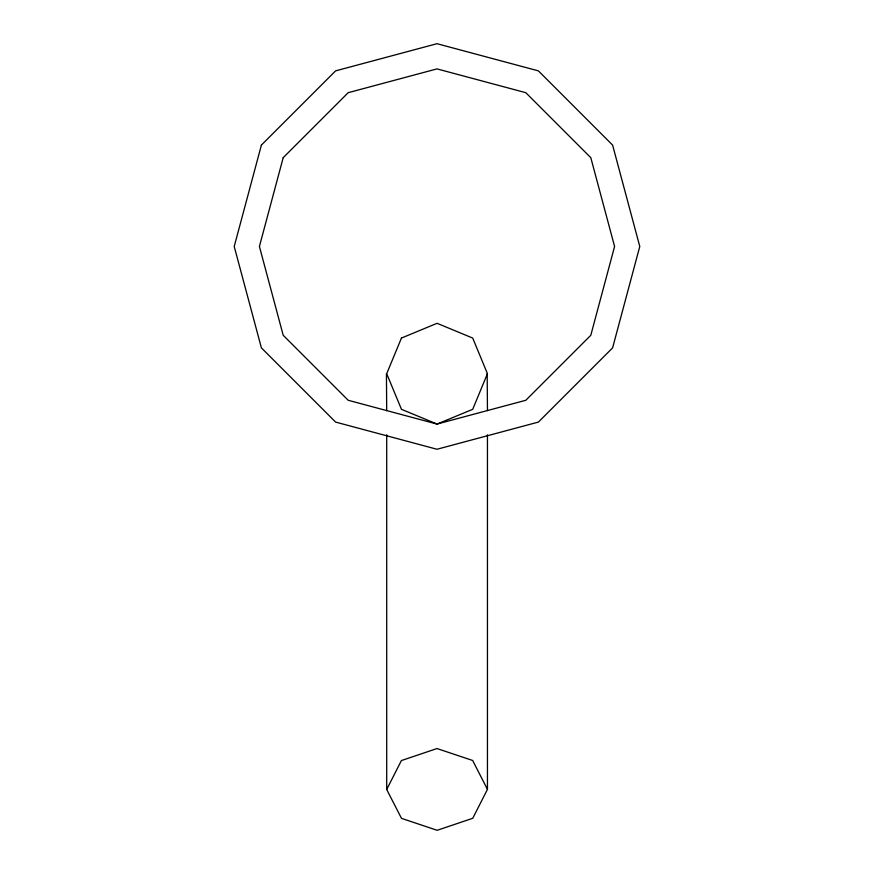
<?xml version="1.0" encoding="UTF-8"?>
<svg xmlns="http://www.w3.org/2000/svg" width="874" height="874" viewBox="0 0 874 874"><rect width="100%" height="100%" fill="white"/><g stroke="black" fill="none" stroke-linecap="round" stroke-linejoin="round"><path stroke-width="1.31" d="M386.701 789.484L401.395 760.566L437 748.548L472.648 760.478L487.452 789.364L472.758 818.283L437.153 830.3L401.505 818.37L386.701 789.484L386.701 434.771M487.189 373.69L487.452 410.605M386.428 373.69L386.701 410.616M487.452 434.793L487.452 789.364M261.392 145.095L234.221 246.479L261.392 347.874L335.605 422.087L437 449.258L538.395 422.087L612.608 347.874L639.779 246.479L612.608 145.095L538.395 70.87L437 43.7L335.605 70.87L261.392 145.095M283.198 157.681L259.414 246.479L283.198 335.277L348.202 400.281L437 424.065L525.798 400.281L590.802 335.277L614.586 246.479L590.802 157.681L525.798 92.688L437 68.893L348.202 92.688L283.198 157.681M401.45 338.063L386.701 373.69L401.45 409.316L437.076 424.065L472.703 409.316L487.452 373.69L472.703 338.063L437.076 323.304L401.45 338.063"/></g></svg>
